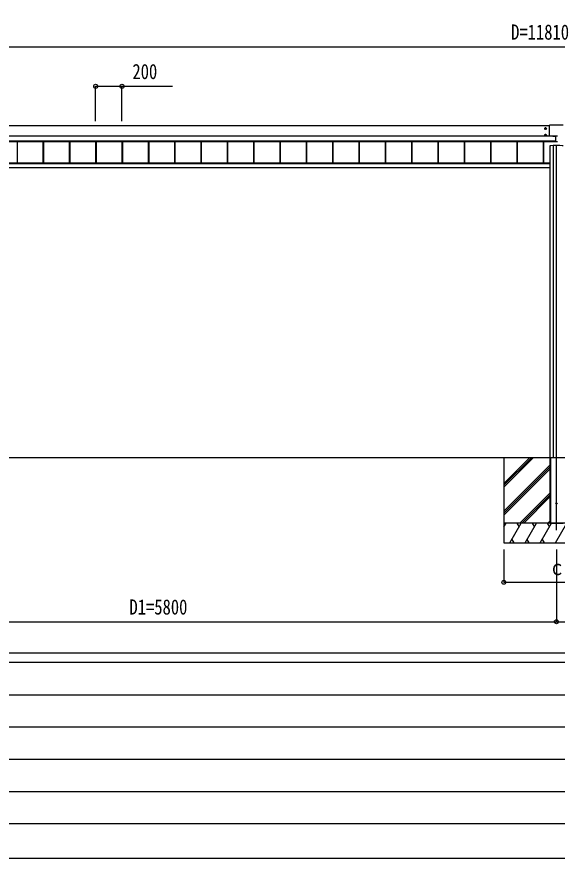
# Model space of a CAD drawing. Units: millimetres, scale not verified. Extents: x -14718 to 14718, y -10395 to 10395.
# Drawn here: x -10608 to -6502, y -10395 to -3998 of the extents above; entities that cross this region are included whole.
import ezdxf
from ezdxf.enums import TextEntityAlignment as Align

# ---------------------------------------------------------------- set-up
doc = ezdxf.new("R2010")
doc.units = ezdxf.units.MM
doc.header["$LTSCALE"] = 50
for name, color, linetype in [('0-3_YKK_12', 2, 'Continuous'), ('0-4_YKK_A1', 4, 'Continuous'), ('0-5_YKK_D', 6, 'Continuous'), ('0-6_YKK_ZWAK', 7, 'Continuous')]:
    doc.layers.add(name, color=color, linetype=linetype)
doc.styles.add('ＭＳ ゴシック', font='')
doc.styles.get('ＭＳ ゴシック').set_extended_font_data('MS Gothic')

msp = doc.modelspace()

# ---------------------------------------------------------------- linework, layer by layer
at = {"layer": '0-3_YKK_12'}
msp.add_line((-6507.43, -7900), (-6507.43, -4974.3), dxfattribs=at)
at = {"layer": '0-4_YKK_A1'}
for p, q in [((-6560.43, -4826.37), (-12254.43, -4826.37)), ((-6583.18, -4848.11), (-6597.68, -4848.11)), ((-6592.71, -4848.87), (-6593.43, -4848.87)), ((-6590.43, -4855.36), (-6590.43, -4840.86)), ((-6588.15, -4847.35), (-6587.43, -4847.35)), ((-6560.43, -4904.81), (-6560.43, -4823.15)), ((-6455.43, -4822.15), (-6559.43, -4822.15)), ((-6514.93, -4904.81), (-12405.93, -4904.81)), ((-6514.93, -4905.29), (-12405.93, -4905.29)), ((-6583.18, -4898.08), (-6597.68, -4898.08)), ((-6592.71, -4898.84), (-6593.43, -4898.84)), ((-6590.43, -4905.33), (-6590.43, -4890.83)), ((-6588.15, -4897.32), (-6587.43, -4897.32)), ((-6533.93, -4902.48), (-6533.93, -4904.81)), ((-6533.93, -4902.48), (-6514.93, -4902.48)), ((-6533.93, -4904.48), (-6514.93, -4904.48)), ((-6514.93, -4902.31), (-6514.93, -4947.45)), ((-6514.93, -4902.31), (-6499.93, -4902.31)), ((-6514.93, -4944.26), (-12405.93, -4944.26)), ((-6514.93, -4944.78), (-12405.93, -4944.78)), ((-12405.93, -4944.92), (-6514.93, -4944.92)), ((-6514.93, -4944.92), (-12405.93, -4944.92)), ((-10606.33, -4944.92), (-10606.33, -5111.15)), ((-10605.93, -4944.92), (-10605.93, -5111.15)), ((-10408.93, -4944.92), (-10408.93, -5111.15)), ((-10406.33, -4944.92), (-10406.33, -5111.15)), ((-10405.93, -4944.92), (-10405.93, -5111.15)), ((-10208.93, -4944.92), (-10208.93, -5111.15)), ((-10206.33, -4944.92), (-10206.33, -5111.15)), ((-10205.93, -4944.92), (-10205.93, -5111.15)), ((-10008.93, -4944.92), (-10008.93, -5111.15)), ((-10006.33, -4944.92), (-10006.33, -5111.15)), ((-10005.93, -4944.92), (-10005.93, -5111.15)), ((-9808.93, -4944.92), (-9808.93, -5111.15)), ((-9806.33, -4944.92), (-9806.33, -5111.15)), ((-9805.93, -4944.92), (-9805.93, -5111.15)), ((-9608.93, -4944.92), (-9608.93, -5111.15)), ((-9606.33, -4944.92), (-9606.33, -5111.15)), ((-9605.93, -4944.92), (-9605.93, -5111.15)), ((-9408.93, -4944.92), (-9408.93, -5111.15)), ((-9406.33, -4944.92), (-9406.33, -5111.15)), ((-9405.93, -4944.92), (-9405.93, -5111.15)), ((-9208.93, -4944.92), (-9208.93, -5111.15)), ((-9206.33, -4944.92), (-9206.33, -5111.15)), ((-9205.93, -4944.92), (-9205.93, -5111.15)), ((-9008.93, -4944.92), (-9008.93, -5111.15)), ((-9006.33, -4944.92), (-9006.33, -5111.15)), ((-9005.93, -4944.92), (-9005.93, -5111.15)), ((-8808.93, -4944.92), (-8808.93, -5111.15)), ((-8806.33, -4944.92), (-8806.33, -5111.15)), ((-8805.93, -4944.92), (-8805.93, -5111.15)), ((-8608.93, -4944.92), (-8608.93, -5111.15)), ((-8606.33, -4944.92), (-8606.33, -5111.15)), ((-8605.93, -4944.92), (-8605.93, -5111.15)), ((-8408.93, -4944.92), (-8408.93, -5111.15)), ((-8406.33, -4944.92), (-8406.33, -5111.15)), ((-8405.93, -4944.92), (-8405.93, -5111.15)), ((-8208.93, -4944.92), (-8208.93, -5111.15)), ((-8206.33, -4944.92), (-8206.33, -5111.15)), ((-8205.93, -4944.92), (-8205.93, -5111.15)), ((-8008.93, -4944.92), (-8008.93, -5111.15)), ((-8006.33, -4944.92), (-8006.33, -5111.15)), ((-8005.93, -4944.92), (-8005.93, -5111.15)), ((-7808.93, -4944.92), (-7808.93, -5111.15)), ((-7806.33, -4944.92), (-7806.33, -5111.15)), ((-7805.93, -4944.92), (-7805.93, -5111.15)), ((-7608.93, -4944.92), (-7608.93, -5111.15)), ((-7606.33, -4944.92), (-7606.33, -5111.15)), ((-7605.93, -4944.92), (-7605.93, -5111.15)), ((-7408.93, -4944.92), (-7408.93, -5111.15)), ((-7406.33, -4944.92), (-7406.33, -5111.15)), ((-7405.93, -4944.92), (-7405.93, -5111.15)), ((-7208.93, -4944.92), (-7208.93, -5111.15)), ((-7206.33, -4944.92), (-7206.33, -5111.15)), ((-7205.93, -4944.92), (-7205.93, -5111.15)), ((-7008.93, -4944.92), (-7008.93, -5111.15)), ((-7006.33, -4944.92), (-7006.33, -5111.15)), ((-7005.93, -4944.92), (-7005.93, -5111.15)), ((-6808.93, -4944.92), (-6808.93, -5111.15)), ((-6806.33, -4944.92), (-6806.33, -5111.15)), ((-6805.93, -4944.92), (-6805.93, -5111.15)), ((-6608.93, -4944.92), (-6608.93, -5111.15)), ((-6606.33, -4944.92), (-6606.33, -5111.15)), ((-6605.93, -4944.92), (-6605.93, -5111.15)), ((-6557.43, -4978.86), (-6557.43, -7343.5)), ((-6532.24, -4977.12), (-6532.24, -7347.5)), ((-6499.93, -4947.45), (-6514.93, -4947.45)), ((-6557.43, -5111.15), (-12257.43, -5111.15)), ((-6557.43, -5113.15), (-12257.43, -5113.15)), ((-6557.43, -5116.02), (-12257.43, -5116.02)), ((-6557.43, -5147.5), (-12256.58, -5147.5)), ((-12257.43, -7347.5), (-207.43, -7347.5)), ((-6907.43, -7347.5), (-6907.43, -7997.5)), ((-6907.43, -7574.13), (-6680.8, -7347.5)), ((-6907.43, -7545.85), (-6709.08, -7347.5)), ((-6907.43, -7559.99), (-6695, -7347.56)), ((-6557.43, -7343.5), (-6557.43, -7847.5)), ((-6557.43, -7347.5), (-6557.13, -7347.5)), ((-6557.43, -7347.5), (-6557.43, -7847.5)), ((-6557.13, -7347.5), (-6457.73, -7347.5)), ((-6554.93, -7347.5), (-6554.93, -7847.5)), ((-6553.43, -7347.5), (-6553.43, -7847.5)), ((-6907.43, -7757.98), (-6557.43, -7407.98)), ((-6907.43, -7772.12), (-6557.43, -7422.12)), ((-6907.43, -7786.26), (-6557.43, -7436.26)), ((-6784.82, -7847.5), (-6557.43, -7620.11)), ((-6770.68, -7847.5), (-6557.43, -7634.25)), ((-6756.54, -7847.5), (-6557.43, -7648.4)), ((-6107.43, -7847.5), (-6907.43, -7847.5)), ((-6907.43, -7876.44), (-6890.72, -7847.5)), ((-6107.43, -7847.5), (-6907.43, -7847.5)), ((-6861.85, -7997.5), (-6775.25, -7847.5)), ((-6790.25, -7873.48), (-6805.25, -7847.5)), ((-6746.38, -7997.5), (-6659.78, -7847.5)), ((-6674.78, -7873.48), (-6689.78, -7847.5)), ((-6630.91, -7997.5), (-6544.31, -7847.5)), ((-6559.31, -7873.48), (-6574.31, -7847.5)), ((-6572.69, -7847.5), (-6557.43, -7832.24)), ((-6557.43, -7847.5), (-6457.43, -7847.5)), ((-6515.44, -7997.5), (-6428.84, -7847.5)), ((-6905.72, -7873.48), (-6907.43, -7870.52)), ((-6846.86, -7971.52), (-6831.86, -7997.5)), ((-6731.39, -7971.52), (-6716.39, -7997.5)), ((-6615.92, -7971.52), (-6600.92, -7997.5)), ((-6907.43, -7997.5), (-6107.43, -7997.5))]:
    msp.add_line(p, q, dxfattribs=at)
for points in [[(-6590.43, -4842.34), (-6585.43, -4845.22), (-6585.43, -4851), (-6590.43, -4853.88), (-6595.43, -4851), (-6595.43, -4845.22)], [(-6590.43, -4892.31), (-6585.43, -4895.19), (-6585.43, -4900.97), (-6590.43, -4903.85), (-6595.43, -4900.97), (-6595.43, -4895.19)]]:
    msp.add_lwpolyline(points, close=True, dxfattribs=at)
for points in [[(-6593.43, -4848.87), (-6593.43, -4847.35), (-6592.71, -4847.35)], [(-6591.19, -4845.83), (-6591.19, -4845.11), (-6589.67, -4845.11), (-6589.67, -4845.83)], [(-6589.67, -4850.39), (-6589.67, -4851.11), (-6591.19, -4851.11), (-6591.19, -4850.39)], [(-6587.43, -4847.35), (-6587.43, -4848.87), (-6588.15, -4848.87)], [(-6593.43, -4898.84), (-6593.43, -4897.32), (-6592.71, -4897.32)], [(-6591.19, -4895.8), (-6591.19, -4895.08), (-6589.67, -4895.08), (-6589.67, -4895.8)], [(-6589.67, -4900.36), (-6589.67, -4901.08), (-6591.19, -4901.08), (-6591.19, -4900.36)], [(-6587.43, -4897.32), (-6587.43, -4898.84), (-6588.15, -4898.84)], [(-6557.13, -7347.5), (-6457.73, -7347.5), (-6457.43, -7347.5)]]:
    msp.add_lwpolyline(points, dxfattribs=at)
for centre, radius in [((-6590.43, -4848.11), 6.25), ((-6590.43, -4848.11), 5), ((-6590.43, -4898.08), 6.25), ((-6590.43, -4898.08), 5), ((-6507.43, -7697.5), 5)]:
    msp.add_circle(centre, radius, dxfattribs=at)
for centre, radius, start, end in [((-6590.43, -4848.11), 5.58, 153.74848, 206.25152), ((-6590.43, -4848.11), 5.58, 93.74848, 146.25152), ((-6590.43, -4848.11), 5.58, 213.74848, 266.25152), ((-6592.71, -4845.83), 1.52, 270, 0), ((-6592.71, -4850.39), 1.52, 0, 90), ((-6590.43, -4848.11), 5.58, 33.74848, 86.25152), ((-6590.43, -4848.11), 5.58, 273.74848, 326.25152), ((-6588.15, -4845.83), 1.52, 180, 270), ((-6588.15, -4850.39), 1.52, 90, 180), ((-6590.43, -4848.11), 5.58, 333.74848, 26.25152), ((-6559.43, -4823.15), 1, 89.98255, 179.98254), ((-6590.43, -4898.08), 5.58, 153.74848, 206.25152), ((-6590.43, -4898.08), 5.58, 93.74848, 146.25152), ((-6590.43, -4898.08), 5.58, 213.74848, 266.25152), ((-6592.71, -4895.8), 1.52, 270, 0), ((-6592.71, -4900.36), 1.52, 0, 90), ((-6590.43, -4898.08), 5.58, 33.74848, 86.25152), ((-6590.43, -4898.08), 5.58, 273.74848, 326.25152), ((-6588.15, -4895.8), 1.52, 180, 270), ((-6588.15, -4900.36), 1.52, 90, 180), ((-6590.43, -4898.08), 5.58, 333.74848, 26.25152)]:
    msp.add_arc(centre, radius, start, end, dxfattribs=at)
msp.add_ellipse((-6507.43, -4978.86), major_axis=(50, 0), ratio=0.04, start_param=6.2831853, end_param=9.424778, dxfattribs=at)
at = {"layer": '0-5_YKK_D'}
for p, q in [((-12237.43, -4226.37), (-777.43, -4226.37)), ((-10008.93, -4791.21), (-10008.93, -4525.37)), ((-9808.93, -4791.21), (-9808.93, -4525.37)), ((-6907.43, -8047.5), (-6907.43, -8298.5)), ((-6507.43, -8047.5), (-6507.43, -8598.5)), ((-6507.43, -8047.5), (-6507.43, -8598.5)), ((-6907.43, -8297.5), (-6107.43, -8297.5)), ((-12307.43, -8597.5), (-6507.43, -8597.5)), ((-6507.43, -8597.5), (-707.43, -8597.5))]:
    msp.add_line(p, q, dxfattribs=at)
msp.add_lwpolyline([(-10008.93, -4526.37), (-9808.93, -4526.37), (-9423.83, -4526.37)], dxfattribs=at)
for centre in [(-10008.93, -4526.37), (-9808.93, -4526.37), (-6907.43, -8297.5), (-6507.43, -8597.5), (-6507.43, -8597.5)]:
    msp.add_circle(centre, 14.88, dxfattribs=at)
at = {"layer": '0-6_YKK_ZWAK'}
for p, q in [((13632.57, -8837.5), (-13667.43, -8837.5)), ((-4567.43, -8907.5), (-13667.43, -8907.5)), ((-13518.68, -9152.5), (-4742.43, -9152.5)), ((-13518.68, -9397.5), (-4742.43, -9397.5)), ((-13518.68, -9642.5), (-4742.43, -9642.5)), ((-13518.68, -9887.5), (-4742.43, -9887.5)), ((-13667.43, -10132.5), (-4567.43, -10132.5))]:
    msp.add_line(p, q, dxfattribs=at)
msp.add_lwpolyline([(-14717.5, -10395), (14717.5, -10395), (14717.5, 10395), (-14717.5, 10395)], close=True, dxfattribs=at)

# ---------------------------------------------------------------- texts
at = {"layer": '0-5_YKK_D', "style": 'ＭＳ ゴシック', "width": 0.8}
for s, p in [('D=11810', (-6851.83, -4206.37)), ('200', (-9729.43, -4506.37)), ('ｃ', (-6566.23, -8277.5)), ('D1=5800', (-9751.83, -8577.5))]:
    msp.add_text(s, height=115.5, dxfattribs=at).set_placement(p, align=Align.BOTTOM_LEFT)

doc.saveas('drawing.dxf')
